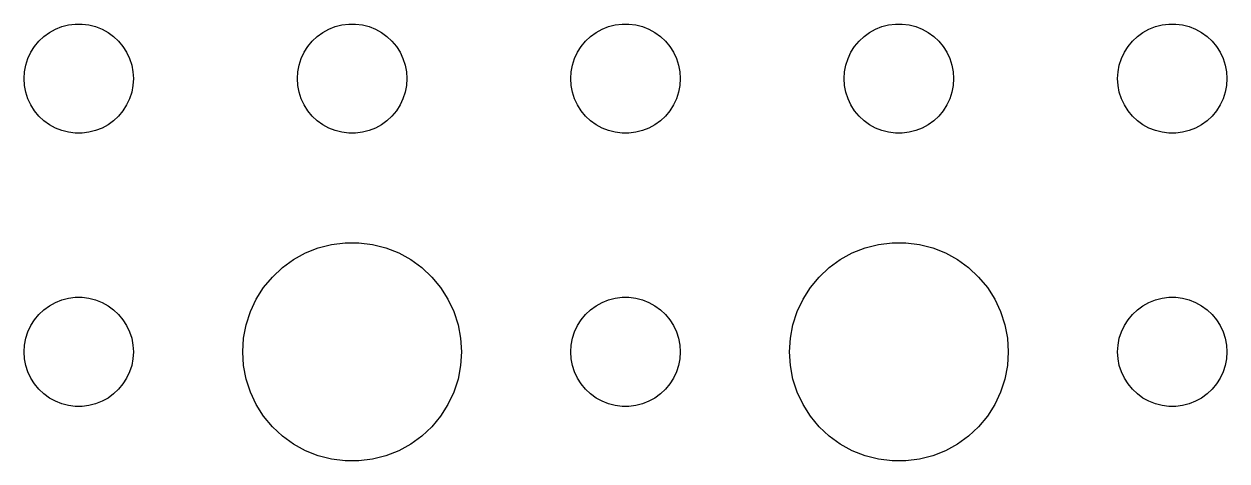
# Model space of a CAD drawing. Header units: metres. Extents: x -150 to 150, y -149 to 149.
# Drawn here: x 73.5 to 106.5, y 34.51 to 46.5 of the extents above; entities that cross this region are included whole.
import ezdxf

# ---------------------------------------------------------------- set-up
doc = ezdxf.new("R2010")
doc.units = ezdxf.units.M

msp = doc.modelspace()

# ---------------------------------------------------------------- linework, layer by layer
for p, q in [((74.0439, 46.1558), (74.1963, 46.2665)), ((74.1963, 46.2665), (74.3613, 46.3572)), ((74.3613, 46.3572), (74.5365, 46.4266)), ((74.5365, 46.4266), (74.7189, 46.4734)), ((74.7189, 46.4734), (74.9058, 46.497)), ((74.9058, 46.497), (75.0942, 46.497)), ((75.0942, 46.497), (75.2811, 46.4734)), ((75.2811, 46.4734), (75.4635, 46.4266)), ((75.4635, 46.4266), (75.6387, 46.3572)), ((75.6387, 46.3572), (75.8037, 46.2665)), ((75.8037, 46.2665), (75.9561, 46.1558)), ((81.5439, 46.1558), (81.6963, 46.2665)), ((81.6963, 46.2665), (81.8613, 46.3572)), ((81.8613, 46.3572), (82.0365, 46.4266)), ((82.0365, 46.4266), (82.2189, 46.4734)), ((82.2189, 46.4734), (82.4058, 46.497)), ((82.4058, 46.497), (82.5942, 46.497)), ((82.5942, 46.497), (82.7811, 46.4734)), ((82.7811, 46.4734), (82.9635, 46.4266)), ((82.9635, 46.4266), (83.1387, 46.3572)), ((83.1387, 46.3572), (83.3037, 46.2665)), ((83.3037, 46.2665), (83.4561, 46.1558)), ((89.0439, 46.1558), (89.1963, 46.2665)), ((89.1963, 46.2665), (89.3613, 46.3572)), ((89.3613, 46.3572), (89.5365, 46.4266)), ((89.5365, 46.4266), (89.7189, 46.4734)), ((89.7189, 46.4734), (89.9058, 46.497)), ((89.9058, 46.497), (90.0942, 46.497)), ((90.0942, 46.497), (90.2811, 46.4734)), ((90.2811, 46.4734), (90.4635, 46.4266)), ((90.4635, 46.4266), (90.6387, 46.3572)), ((90.6387, 46.3572), (90.8037, 46.2665)), ((90.8037, 46.2665), (90.9561, 46.1558)), ((96.5439, 46.1558), (96.6963, 46.2665)), ((96.6963, 46.2665), (96.8613, 46.3572)), ((96.8613, 46.3572), (97.0365, 46.4266)), ((97.0365, 46.4266), (97.2189, 46.4734)), ((97.2189, 46.4734), (97.4058, 46.497)), ((97.4058, 46.497), (97.5942, 46.497)), ((97.5942, 46.497), (97.7811, 46.4734)), ((97.7811, 46.4734), (97.9635, 46.4266)), ((97.9635, 46.4266), (98.1387, 46.3572)), ((98.1387, 46.3572), (98.3037, 46.2665)), ((98.3037, 46.2665), (98.4561, 46.1558)), ((104.044, 46.1558), (104.196, 46.2665)), ((104.196, 46.2665), (104.361, 46.3572)), ((104.361, 46.3572), (104.536, 46.4266)), ((104.536, 46.4266), (104.719, 46.4734)), ((104.719, 46.4734), (104.906, 46.497)), ((104.906, 46.497), (105.094, 46.497)), ((105.094, 46.497), (105.281, 46.4734)), ((105.281, 46.4734), (105.464, 46.4266)), ((105.464, 46.4266), (105.639, 46.3572)), ((105.639, 46.3572), (105.804, 46.2665)), ((105.804, 46.2665), (105.956, 46.1558)), ((73.6855, 45.7226), (73.7865, 45.8817)), ((73.7865, 45.8817), (73.9065, 46.0268)), ((73.9065, 46.0268), (74.0439, 46.1558)), ((75.9561, 46.1558), (76.0934, 46.0268)), ((76.0934, 46.0268), (76.2135, 45.8817)), ((76.2135, 45.8817), (76.3145, 45.7226)), ((81.1855, 45.7226), (81.2865, 45.8817)), ((81.2865, 45.8817), (81.4065, 46.0268)), ((81.4065, 46.0268), (81.5439, 46.1558)), ((83.4561, 46.1558), (83.5934, 46.0268)), ((83.5934, 46.0268), (83.7135, 45.8817)), ((83.7135, 45.8817), (83.8145, 45.7226)), ((88.6855, 45.7226), (88.7865, 45.8817)), ((88.7865, 45.8817), (88.9065, 46.0268)), ((88.9065, 46.0268), (89.0439, 46.1558)), ((90.9561, 46.1558), (91.0934, 46.0268)), ((91.0934, 46.0268), (91.2135, 45.8817)), ((91.2135, 45.8817), (91.3145, 45.7226)), ((96.1855, 45.7226), (96.2865, 45.8817)), ((96.2865, 45.8817), (96.4065, 46.0268)), ((96.4065, 46.0268), (96.5439, 46.1558)), ((98.4561, 46.1558), (98.5934, 46.0268)), ((98.5934, 46.0268), (98.7135, 45.8817)), ((98.7135, 45.8817), (98.8145, 45.7226)), ((103.686, 45.7226), (103.786, 45.8817)), ((103.786, 45.8817), (103.907, 46.0268)), ((103.907, 46.0268), (104.044, 46.1558)), ((105.956, 46.1558), (106.093, 46.0268)), ((106.093, 46.0268), (106.214, 45.8817)), ((106.214, 45.8817), (106.314, 45.7226)), ((73.5471, 45.373), (73.6053, 45.5522)), ((73.6053, 45.5522), (73.6855, 45.7226)), ((76.3145, 45.7226), (76.3947, 45.5522)), ((76.3947, 45.5522), (76.4529, 45.373)), ((81.0471, 45.373), (81.1053, 45.5522)), ((81.1053, 45.5522), (81.1855, 45.7226)), ((83.8145, 45.7226), (83.8947, 45.5522)), ((83.8947, 45.5522), (83.9529, 45.373)), ((88.5471, 45.373), (88.6053, 45.5522)), ((88.6053, 45.5522), (88.6855, 45.7226)), ((91.3145, 45.7226), (91.3947, 45.5522)), ((91.3947, 45.5522), (91.4529, 45.373)), ((96.0471, 45.373), (96.1053, 45.5522)), ((96.1053, 45.5522), (96.1855, 45.7226)), ((98.8145, 45.7226), (98.8947, 45.5522)), ((98.8947, 45.5522), (98.9529, 45.373)), ((103.547, 45.373), (103.605, 45.5522)), ((103.605, 45.5522), (103.686, 45.7226)), ((106.314, 45.7226), (106.395, 45.5522)), ((106.395, 45.5522), (106.453, 45.373)), ((73.5118, 45.188), (73.5471, 45.373)), ((76.4529, 45.373), (76.4882, 45.188)), ((81.0118, 45.188), (81.0471, 45.373)), ((83.9529, 45.373), (83.9882, 45.188)), ((88.5118, 45.188), (88.5471, 45.373)), ((91.4529, 45.373), (91.4882, 45.188)), ((96.0118, 45.188), (96.0471, 45.373)), ((98.9529, 45.373), (98.9882, 45.188)), ((103.512, 45.188), (103.547, 45.373)), ((106.453, 45.373), (106.488, 45.188)), ((73.5, 45), (73.5118, 45.188)), ((73.5118, 44.812), (73.5, 45)), ((76.4882, 45.188), (76.5, 45)), ((76.5, 45), (76.4882, 44.812)), ((81, 45), (81.0118, 45.188)), ((81.0118, 44.812), (81, 45)), ((83.9882, 45.188), (84, 45)), ((84, 45), (83.9882, 44.812)), ((88.5, 45), (88.5118, 45.188)), ((88.5118, 44.812), (88.5, 45)), ((91.4882, 45.188), (91.5, 45)), ((91.5, 45), (91.4882, 44.812)), ((96, 45), (96.0118, 45.188)), ((96.0118, 44.812), (96, 45)), ((98.9882, 45.188), (99, 45)), ((99, 45), (98.9882, 44.812)), ((103.5, 45), (103.512, 45.188)), ((103.512, 44.812), (103.5, 45)), ((106.488, 45.188), (106.5, 45)), ((106.5, 45), (106.488, 44.812)), ((73.5471, 44.627), (73.5118, 44.812)), ((73.6053, 44.4478), (73.5471, 44.627)), ((76.4529, 44.627), (76.3947, 44.4478)), ((76.4882, 44.812), (76.4529, 44.627)), ((81.0471, 44.627), (81.0118, 44.812)), ((81.1053, 44.4478), (81.0471, 44.627)), ((83.9529, 44.627), (83.8947, 44.4478)), ((83.9882, 44.812), (83.9529, 44.627)), ((88.5471, 44.627), (88.5118, 44.812)), ((88.6053, 44.4478), (88.5471, 44.627)), ((91.4529, 44.627), (91.3947, 44.4478)), ((91.4882, 44.812), (91.4529, 44.627)), ((96.0471, 44.627), (96.0118, 44.812)), ((96.1053, 44.4478), (96.0471, 44.627)), ((98.9529, 44.627), (98.8947, 44.4478)), ((98.9882, 44.812), (98.9529, 44.627)), ((103.547, 44.627), (103.512, 44.812)), ((103.605, 44.4478), (103.547, 44.627)), ((106.453, 44.627), (106.395, 44.4478)), ((106.488, 44.812), (106.453, 44.627)), ((73.6855, 44.2774), (73.6053, 44.4478)), ((73.7865, 44.1183), (73.6855, 44.2774)), ((76.3145, 44.2774), (76.2135, 44.1183)), ((76.3947, 44.4478), (76.3145, 44.2774)), ((81.1855, 44.2774), (81.1053, 44.4478)), ((81.2865, 44.1183), (81.1855, 44.2774)), ((83.8145, 44.2774), (83.7135, 44.1183)), ((83.8947, 44.4478), (83.8145, 44.2774)), ((88.6855, 44.2774), (88.6053, 44.4478)), ((88.7865, 44.1183), (88.6855, 44.2774)), ((91.3145, 44.2774), (91.2135, 44.1183)), ((91.3947, 44.4478), (91.3145, 44.2774)), ((96.1855, 44.2774), (96.1053, 44.4478)), ((96.2865, 44.1183), (96.1855, 44.2774)), ((98.8145, 44.2774), (98.7135, 44.1183)), ((98.8947, 44.4478), (98.8145, 44.2774)), ((103.686, 44.2774), (103.605, 44.4478)), ((103.786, 44.1183), (103.686, 44.2774)), ((106.314, 44.2774), (106.214, 44.1183)), ((106.395, 44.4478), (106.314, 44.2774)), ((73.9065, 43.9732), (73.7865, 44.1183)), ((74.0439, 43.8442), (73.9065, 43.9732)), ((76.0934, 43.9732), (75.9561, 43.8442)), ((76.2135, 44.1183), (76.0934, 43.9732)), ((81.4065, 43.9732), (81.2865, 44.1183)), ((81.5439, 43.8442), (81.4065, 43.9732)), ((83.5934, 43.9732), (83.4561, 43.8442)), ((83.7135, 44.1183), (83.5934, 43.9732)), ((88.9065, 43.9732), (88.7865, 44.1183)), ((89.0439, 43.8442), (88.9065, 43.9732)), ((91.0934, 43.9732), (90.9561, 43.8442)), ((91.2135, 44.1183), (91.0934, 43.9732)), ((96.4065, 43.9732), (96.2865, 44.1183)), ((96.5439, 43.8442), (96.4065, 43.9732)), ((98.5934, 43.9732), (98.4561, 43.8442)), ((98.7135, 44.1183), (98.5934, 43.9732)), ((103.907, 43.9732), (103.786, 44.1183)), ((104.044, 43.8442), (103.907, 43.9732)), ((106.093, 43.9732), (105.956, 43.8442)), ((106.214, 44.1183), (106.093, 43.9732)), ((74.1963, 43.7335), (74.0439, 43.8442)), ((74.3613, 43.6428), (74.1963, 43.7335)), ((74.5365, 43.5734), (74.3613, 43.6428)), ((74.7189, 43.5266), (74.5365, 43.5734)), ((75.4635, 43.5734), (75.2811, 43.5266)), ((75.6387, 43.6428), (75.4635, 43.5734)), ((75.8037, 43.7335), (75.6387, 43.6428)), ((75.9561, 43.8442), (75.8037, 43.7335)), ((81.6963, 43.7335), (81.5439, 43.8442)), ((81.8613, 43.6428), (81.6963, 43.7335)), ((82.0365, 43.5734), (81.8613, 43.6428)), ((82.2189, 43.5266), (82.0365, 43.5734)), ((82.9635, 43.5734), (82.7811, 43.5266)), ((83.1387, 43.6428), (82.9635, 43.5734)), ((83.3037, 43.7335), (83.1387, 43.6428)), ((83.4561, 43.8442), (83.3037, 43.7335)), ((89.1963, 43.7335), (89.0439, 43.8442)), ((89.3613, 43.6428), (89.1963, 43.7335)), ((89.5365, 43.5734), (89.3613, 43.6428)), ((89.7189, 43.5266), (89.5365, 43.5734)), ((90.4635, 43.5734), (90.2811, 43.5266)), ((90.6387, 43.6428), (90.4635, 43.5734)), ((90.8037, 43.7335), (90.6387, 43.6428)), ((90.9561, 43.8442), (90.8037, 43.7335)), ((96.6963, 43.7335), (96.5439, 43.8442)), ((96.8613, 43.6428), (96.6963, 43.7335)), ((97.0365, 43.5734), (96.8613, 43.6428)), ((97.2189, 43.5266), (97.0365, 43.5734)), ((97.9635, 43.5734), (97.7811, 43.5266)), ((98.1387, 43.6428), (97.9635, 43.5734)), ((98.3037, 43.7335), (98.1387, 43.6428)), ((98.4561, 43.8442), (98.3037, 43.7335)), ((104.196, 43.7335), (104.044, 43.8442)), ((104.361, 43.6428), (104.196, 43.7335)), ((104.536, 43.5734), (104.361, 43.6428)), ((104.719, 43.5266), (104.536, 43.5734)), ((105.464, 43.5734), (105.281, 43.5266)), ((105.639, 43.6428), (105.464, 43.5734)), ((105.804, 43.7335), (105.639, 43.6428)), ((105.956, 43.8442), (105.804, 43.7335)), ((74.9058, 43.503), (74.7189, 43.5266)), ((75.0942, 43.503), (74.9058, 43.503)), ((75.2811, 43.5266), (75.0942, 43.503)), ((82.4058, 43.503), (82.2189, 43.5266)), ((82.5942, 43.503), (82.4058, 43.503)), ((82.7811, 43.5266), (82.5942, 43.503)), ((89.9058, 43.503), (89.7189, 43.5266)), ((90.0942, 43.503), (89.9058, 43.503)), ((90.2811, 43.5266), (90.0942, 43.503)), ((97.4058, 43.503), (97.2189, 43.5266)), ((97.5942, 43.503), (97.4058, 43.503)), ((97.7811, 43.5266), (97.5942, 43.503)), ((104.906, 43.503), (104.719, 43.5266)), ((105.094, 43.503), (104.906, 43.503)), ((105.281, 43.5266), (105.094, 43.503)), ((81.2227, 40.2145), (81.573, 40.3532)), ((81.573, 40.3532), (81.9379, 40.4469)), ((81.9379, 40.4469), (82.3116, 40.4941)), ((82.3116, 40.4941), (82.6884, 40.4941)), ((82.6884, 40.4941), (83.0621, 40.4469)), ((83.0621, 40.4469), (83.427, 40.3532)), ((83.427, 40.3532), (83.7773, 40.2145)), ((96.2227, 40.2145), (96.573, 40.3532)), ((96.573, 40.3532), (96.9379, 40.4469)), ((96.9379, 40.4469), (97.3116, 40.4941)), ((97.3116, 40.4941), (97.6884, 40.4941)), ((97.6884, 40.4941), (98.0621, 40.4469)), ((98.0621, 40.4469), (98.427, 40.3532)), ((98.427, 40.3532), (98.7773, 40.2145)), ((80.5877, 39.8115), (80.8925, 40.033)), ((80.8925, 40.033), (81.2227, 40.2145)), ((83.7773, 40.2145), (84.1075, 40.033)), ((84.1075, 40.033), (84.4123, 39.8115)), ((95.5877, 39.8115), (95.8925, 40.033)), ((95.8925, 40.033), (96.2227, 40.2145)), ((98.7773, 40.2145), (99.1075, 40.033)), ((99.1075, 40.033), (99.4123, 39.8115)), ((80.3131, 39.5536), (80.5877, 39.8115)), ((84.4123, 39.8115), (84.6869, 39.5536)), ((95.3131, 39.5536), (95.5877, 39.8115)), ((99.4123, 39.8115), (99.6869, 39.5536)), ((80.073, 39.2634), (80.3131, 39.5536)), ((84.6869, 39.5536), (84.927, 39.2634)), ((95.073, 39.2634), (95.3131, 39.5536)), ((99.6869, 39.5536), (99.927, 39.2634)), ((74.5365, 38.9266), (74.7189, 38.9734)), ((74.7189, 38.9734), (74.9058, 38.997)), ((74.9058, 38.997), (75.0942, 38.997)), ((75.0942, 38.997), (75.2811, 38.9734)), ((75.2811, 38.9734), (75.4635, 38.9266)), ((79.7107, 38.6044), (79.8711, 38.9453)), ((79.8711, 38.9453), (80.073, 39.2634)), ((84.927, 39.2634), (85.1289, 38.9453)), ((85.1289, 38.9453), (85.2893, 38.6044)), ((89.5365, 38.9266), (89.7189, 38.9734)), ((89.7189, 38.9734), (89.9058, 38.997)), ((89.9058, 38.997), (90.0942, 38.997)), ((90.0942, 38.997), (90.2811, 38.9734)), ((90.2811, 38.9734), (90.4635, 38.9266)), ((94.7107, 38.6044), (94.8711, 38.9453)), ((94.8711, 38.9453), (95.073, 39.2634)), ((99.927, 39.2634), (100.129, 38.9453)), ((100.129, 38.9453), (100.289, 38.6044)), ((104.536, 38.9266), (104.719, 38.9734)), ((104.719, 38.9734), (104.906, 38.997)), ((104.906, 38.997), (105.094, 38.997)), ((105.094, 38.997), (105.281, 38.9734)), ((105.281, 38.9734), (105.464, 38.9266)), ((73.9065, 38.5268), (74.0439, 38.6558)), ((74.0439, 38.6558), (74.1963, 38.7665)), ((74.1963, 38.7665), (74.3613, 38.8572)), ((74.3613, 38.8572), (74.5365, 38.9266)), ((75.4635, 38.9266), (75.6387, 38.8572)), ((75.6387, 38.8572), (75.8037, 38.7665)), ((75.8037, 38.7665), (75.9561, 38.6558)), ((75.9561, 38.6558), (76.0934, 38.5268)), ((88.9065, 38.5268), (89.0439, 38.6558)), ((89.0439, 38.6558), (89.1963, 38.7665)), ((89.1963, 38.7665), (89.3613, 38.8572)), ((89.3613, 38.8572), (89.5365, 38.9266)), ((90.4635, 38.9266), (90.6387, 38.8572)), ((90.6387, 38.8572), (90.8037, 38.7665)), ((90.8037, 38.7665), (90.9561, 38.6558)), ((90.9561, 38.6558), (91.0934, 38.5268)), ((103.907, 38.5268), (104.044, 38.6558)), ((104.044, 38.6558), (104.196, 38.7665)), ((104.196, 38.7665), (104.361, 38.8572)), ((104.361, 38.8572), (104.536, 38.9266)), ((105.464, 38.9266), (105.639, 38.8572)), ((105.639, 38.8572), (105.804, 38.7665)), ((105.804, 38.7665), (105.956, 38.6558)), ((105.956, 38.6558), (106.093, 38.5268)), ((73.6855, 38.2226), (73.7865, 38.3817)), ((73.7865, 38.3817), (73.9065, 38.5268)), ((76.0934, 38.5268), (76.2135, 38.3817)), ((76.2135, 38.3817), (76.3145, 38.2226)), ((79.5943, 38.2461), (79.7107, 38.6044)), ((85.2893, 38.6044), (85.4057, 38.2461)), ((88.6855, 38.2226), (88.7865, 38.3817)), ((88.7865, 38.3817), (88.9065, 38.5268)), ((91.0934, 38.5268), (91.2135, 38.3817)), ((91.2135, 38.3817), (91.3145, 38.2226)), ((94.5943, 38.2461), (94.7107, 38.6044)), ((100.289, 38.6044), (100.406, 38.2461)), ((103.686, 38.2226), (103.786, 38.3817)), ((103.786, 38.3817), (103.907, 38.5268)), ((106.093, 38.5268), (106.214, 38.3817)), ((106.214, 38.3817), (106.314, 38.2226)), ((73.5471, 37.873), (73.6053, 38.0522)), ((73.6053, 38.0522), (73.6855, 38.2226)), ((76.3145, 38.2226), (76.3947, 38.0522)), ((76.3947, 38.0522), (76.4529, 37.873)), ((79.5237, 37.876), (79.5943, 38.2461)), ((85.4057, 38.2461), (85.4763, 37.876)), ((88.5471, 37.873), (88.6053, 38.0522)), ((88.6053, 38.0522), (88.6855, 38.2226)), ((91.3145, 38.2226), (91.3947, 38.0522)), ((91.3947, 38.0522), (91.4529, 37.873)), ((94.5237, 37.876), (94.5943, 38.2461)), ((100.406, 38.2461), (100.476, 37.876)), ((103.547, 37.873), (103.605, 38.0522)), ((103.605, 38.0522), (103.686, 38.2226)), ((106.314, 38.2226), (106.395, 38.0522)), ((106.395, 38.0522), (106.453, 37.873)), ((73.5, 37.5), (73.5118, 37.688)), ((73.5118, 37.688), (73.5471, 37.873)), ((76.4529, 37.873), (76.4882, 37.688)), ((76.4882, 37.688), (76.5, 37.5)), ((79.5, 37.5), (79.5237, 37.876)), ((85.4763, 37.876), (85.5, 37.5)), ((88.5, 37.5), (88.5118, 37.688)), ((88.5118, 37.688), (88.5471, 37.873)), ((91.4529, 37.873), (91.4882, 37.688)), ((91.4882, 37.688), (91.5, 37.5)), ((94.5, 37.5), (94.5237, 37.876)), ((100.476, 37.876), (100.5, 37.5)), ((103.5, 37.5), (103.512, 37.688)), ((103.512, 37.688), (103.547, 37.873)), ((106.453, 37.873), (106.488, 37.688)), ((106.488, 37.688), (106.5, 37.5)), ((73.5118, 37.312), (73.5, 37.5)), ((73.5471, 37.127), (73.5118, 37.312)), ((76.4882, 37.312), (76.4529, 37.127)), ((76.5, 37.5), (76.4882, 37.312)), ((79.5237, 37.124), (79.5, 37.5)), ((85.5, 37.5), (85.4763, 37.124)), ((88.5118, 37.312), (88.5, 37.5)), ((88.5471, 37.127), (88.5118, 37.312)), ((91.4882, 37.312), (91.4529, 37.127)), ((91.5, 37.5), (91.4882, 37.312)), ((94.5237, 37.124), (94.5, 37.5)), ((100.5, 37.5), (100.476, 37.124)), ((103.512, 37.312), (103.5, 37.5)), ((103.547, 37.127), (103.512, 37.312)), ((106.488, 37.312), (106.453, 37.127)), ((106.5, 37.5), (106.488, 37.312)), ((73.6053, 36.9478), (73.5471, 37.127)), ((76.4529, 37.127), (76.3947, 36.9478)), ((79.5943, 36.7539), (79.5237, 37.124)), ((85.4763, 37.124), (85.4057, 36.7539)), ((88.6053, 36.9478), (88.5471, 37.127)), ((91.4529, 37.127), (91.3947, 36.9478)), ((94.5943, 36.7539), (94.5237, 37.124)), ((100.476, 37.124), (100.406, 36.7539)), ((103.605, 36.9478), (103.547, 37.127)), ((106.453, 37.127), (106.395, 36.9478)), ((73.6855, 36.7774), (73.6053, 36.9478)), ((73.7865, 36.6183), (73.6855, 36.7774)), ((76.3145, 36.7774), (76.2135, 36.6183)), ((76.3947, 36.9478), (76.3145, 36.7774)), ((79.7107, 36.3956), (79.5943, 36.7539)), ((85.4057, 36.7539), (85.2893, 36.3956)), ((88.6855, 36.7774), (88.6053, 36.9478)), ((88.7865, 36.6183), (88.6855, 36.7774)), ((91.3145, 36.7774), (91.2135, 36.6183)), ((91.3947, 36.9478), (91.3145, 36.7774)), ((94.7107, 36.3956), (94.5943, 36.7539)), ((100.406, 36.7539), (100.289, 36.3956)), ((103.686, 36.7774), (103.605, 36.9478)), ((103.786, 36.6183), (103.686, 36.7774)), ((106.314, 36.7774), (106.214, 36.6183)), ((106.395, 36.9478), (106.314, 36.7774)), ((73.9065, 36.4732), (73.7865, 36.6183)), ((74.0439, 36.3442), (73.9065, 36.4732)), ((74.1963, 36.2335), (74.0439, 36.3442)), ((75.9561, 36.3442), (75.8037, 36.2335)), ((76.0934, 36.4732), (75.9561, 36.3442)), ((76.2135, 36.6183), (76.0934, 36.4732)), ((79.8711, 36.0547), (79.7107, 36.3956)), ((85.2893, 36.3956), (85.1289, 36.0547)), ((88.9065, 36.4732), (88.7865, 36.6183)), ((89.0439, 36.3442), (88.9065, 36.4732)), ((89.1963, 36.2335), (89.0439, 36.3442)), ((90.9561, 36.3442), (90.8037, 36.2335)), ((91.0934, 36.4732), (90.9561, 36.3442)), ((91.2135, 36.6183), (91.0934, 36.4732)), ((94.8711, 36.0547), (94.7107, 36.3956)), ((100.289, 36.3956), (100.129, 36.0547)), ((103.907, 36.4732), (103.786, 36.6183)), ((104.044, 36.3442), (103.907, 36.4732)), ((104.196, 36.2335), (104.044, 36.3442)), ((105.956, 36.3442), (105.804, 36.2335)), ((106.093, 36.4732), (105.956, 36.3442)), ((106.214, 36.6183), (106.093, 36.4732)), ((74.3613, 36.1428), (74.1963, 36.2335)), ((74.5365, 36.0734), (74.3613, 36.1428)), ((74.7189, 36.0266), (74.5365, 36.0734)), ((74.9058, 36.003), (74.7189, 36.0266)), ((75.0942, 36.003), (74.9058, 36.003)), ((75.2811, 36.0266), (75.0942, 36.003)), ((75.4635, 36.0734), (75.2811, 36.0266)), ((75.6387, 36.1428), (75.4635, 36.0734)), ((75.8037, 36.2335), (75.6387, 36.1428)), ((80.073, 35.7366), (79.8711, 36.0547)), ((85.1289, 36.0547), (84.927, 35.7366)), ((89.3613, 36.1428), (89.1963, 36.2335)), ((89.5365, 36.0734), (89.3613, 36.1428)), ((89.7189, 36.0266), (89.5365, 36.0734)), ((89.9058, 36.003), (89.7189, 36.0266)), ((90.0942, 36.003), (89.9058, 36.003)), ((90.2811, 36.0266), (90.0942, 36.003)), ((90.4635, 36.0734), (90.2811, 36.0266)), ((90.6387, 36.1428), (90.4635, 36.0734)), ((90.8037, 36.2335), (90.6387, 36.1428)), ((95.073, 35.7366), (94.8711, 36.0547)), ((100.129, 36.0547), (99.927, 35.7366)), ((104.361, 36.1428), (104.196, 36.2335)), ((104.536, 36.0734), (104.361, 36.1428)), ((104.719, 36.0266), (104.536, 36.0734)), ((104.906, 36.003), (104.719, 36.0266)), ((105.094, 36.003), (104.906, 36.003)), ((105.281, 36.0266), (105.094, 36.003)), ((105.464, 36.0734), (105.281, 36.0266)), ((105.639, 36.1428), (105.464, 36.0734)), ((105.804, 36.2335), (105.639, 36.1428)), ((80.3131, 35.4464), (80.073, 35.7366)), ((84.927, 35.7366), (84.6869, 35.4464)), ((95.3131, 35.4464), (95.073, 35.7366)), ((99.927, 35.7366), (99.6869, 35.4464)), ((80.5877, 35.1885), (80.3131, 35.4464)), ((84.6869, 35.4464), (84.4123, 35.1885)), ((95.5877, 35.1885), (95.3131, 35.4464)), ((99.6869, 35.4464), (99.4123, 35.1885)), ((80.8925, 34.967), (80.5877, 35.1885)), ((84.4123, 35.1885), (84.1075, 34.967)), ((95.8925, 34.967), (95.5877, 35.1885)), ((99.4123, 35.1885), (99.1075, 34.967)), ((81.2227, 34.7855), (80.8925, 34.967)), ((81.573, 34.6468), (81.2227, 34.7855)), ((83.7773, 34.7855), (83.427, 34.6468)), ((84.1075, 34.967), (83.7773, 34.7855)), ((96.2227, 34.7855), (95.8925, 34.967)), ((96.573, 34.6468), (96.2227, 34.7855)), ((98.7773, 34.7855), (98.427, 34.6468)), ((99.1075, 34.967), (98.7773, 34.7855)), ((81.9379, 34.5531), (81.573, 34.6468)), ((82.3116, 34.5059), (81.9379, 34.5531)), ((82.6884, 34.5059), (82.3116, 34.5059)), ((83.0621, 34.5531), (82.6884, 34.5059)), ((83.427, 34.6468), (83.0621, 34.5531)), ((96.9379, 34.5531), (96.573, 34.6468)), ((97.3116, 34.5059), (96.9379, 34.5531)), ((97.6884, 34.5059), (97.3116, 34.5059)), ((98.0621, 34.5531), (97.6884, 34.5059)), ((98.427, 34.6468), (98.0621, 34.5531))]:
    msp.add_line(p, q)

doc.saveas('drawing.dxf')
